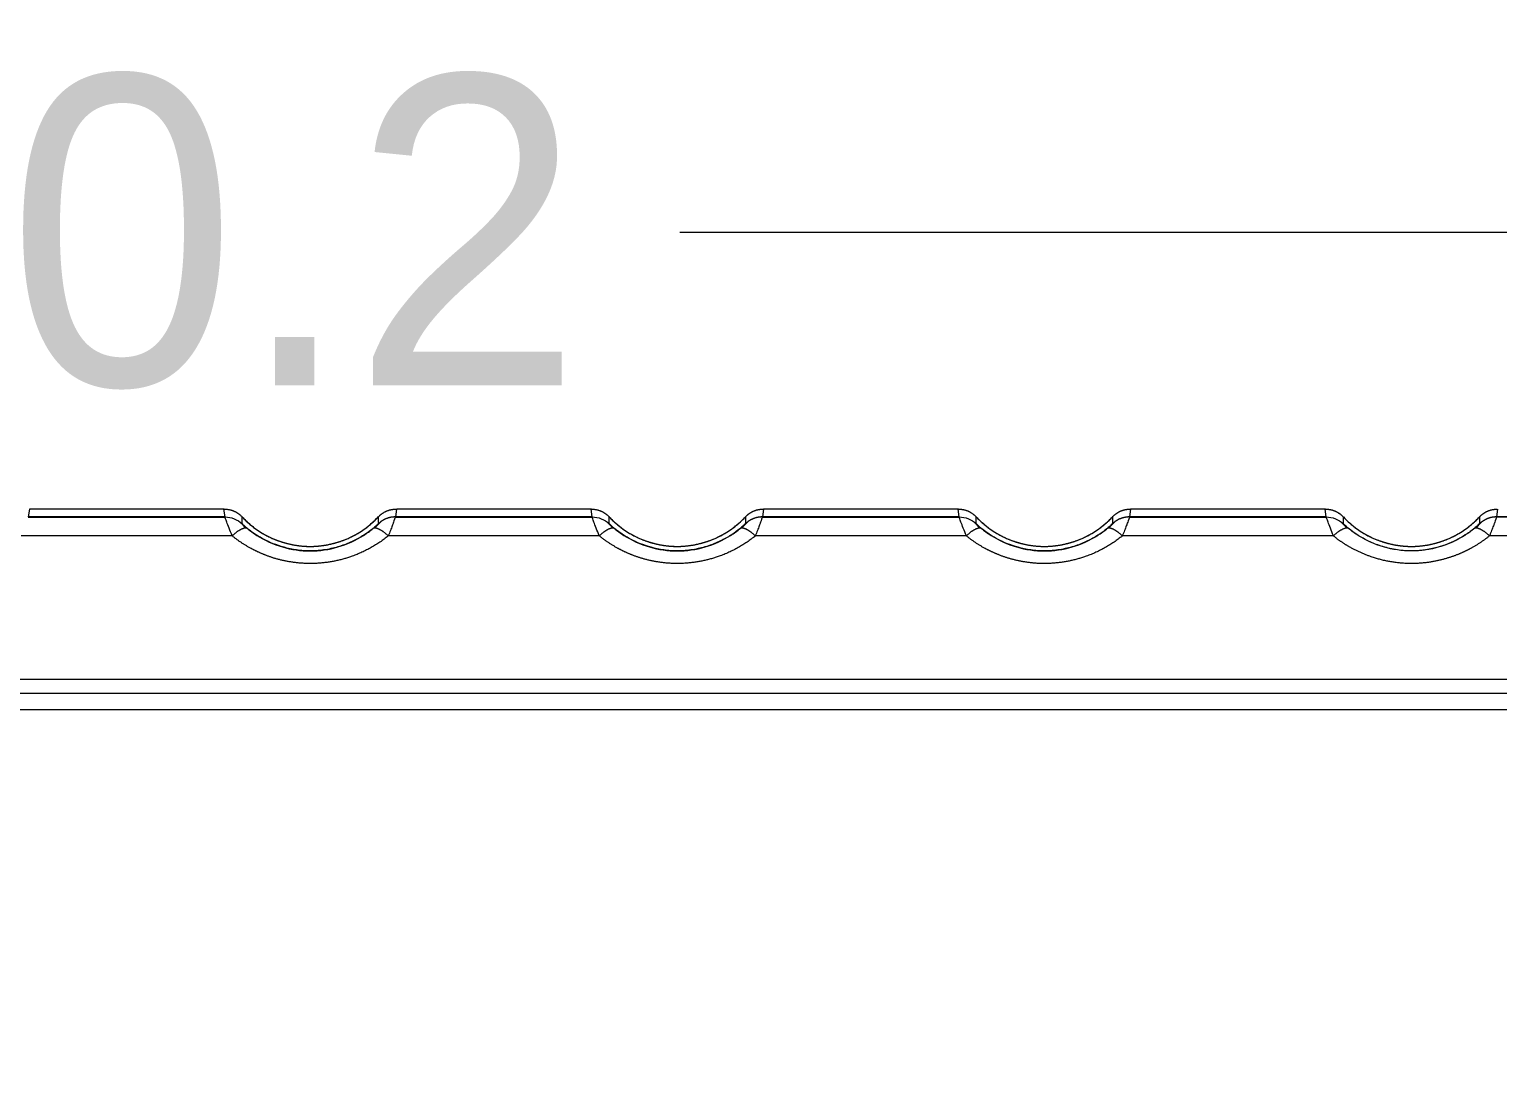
# Model space of a CAD drawing. Extents: x -778 to -614, y -2061 to -1833.
# Drawn here: x -725.01 to -713.15, y -2009.83 to -2001.43 of the extents above; entities that cross this region are included whole.
import ezdxf

# ---------------------------------------------------------------- set-up
doc = ezdxf.new("R2010")
doc.units = 0
doc.header["$MEASUREMENT"] = 0
doc.layers.add('3', color=7, linetype='Continuous')
doc.layers.add('dim', color=82, linetype='Continuous', lineweight=9)
doc.dimstyles.get("Standard").update_dxf_attribs({"dimtxt": 0.18, "dimasz": 0.18, "dimexe": 0.18, "dimexo": 0.0625, "dimgap": 0.09, "dimtad": 0, "dimtih": 1, "dimtoh": 1, "dimdec": 4, "dimzin": 0, "dimdsep": 46, "dimtxsty": 'Standard', "dimcen": 0.09, "dimadec": 0, "dimazin": 0, "dimtfac": 1, "dimtdec": 4, "dimtofl": 0, "dimtmove": 0, "dimatfit": 3, "dimfxl": 1, "dimtolj": 1, "dimtzin": 0, "dimarcsym": 0})

# ---------------------------------------------------------------- blocks, each defined once
blk = doc.blocks.new('*D92')
at = {"layer": 'Defpoints', "color": 0, "linetype": 'Continuous', "lineweight": 0}
for p in [(-703.701, -2003.068), (-703.701, -2007.967), (-743.901, -2009.826)]:
    blk.add_point(p, dxfattribs=at)
at = {"layer": 'dim', "color": 0, "linetype": 'Continuous', "lineweight": 0}
for p, q in [((-743.901, -2009.327), (-743.901, -2002.568)), ((-703.701, -2007.468), (-703.701, -2002.568)), ((-741.901, -2003.068), (-727.842, -2003.068)), ((-705.701, -2003.068), (-719.759, -2003.068))]:
    blk.add_line(p, q, dxfattribs=at)
for points in [[(-741.901, -2002.735), (-741.901, -2003.401), (-743.901, -2003.068)], [(-705.701, -2002.735), (-705.701, -2003.401), (-703.701, -2003.068)]]:
    blk.add_solid(points, dxfattribs=at)
at = {"layer": 'dim', "color": 0, "linetype": 'Continuous', "lineweight": 0, "insert": (-723.801, -2003.068), "char_height": 2.5, "attachment_point": 5}
blk.add_mtext('\\A1;40.2', dxfattribs=at)

msp = doc.modelspace()

# ---------------------------------------------------------------- linework, layer by layer
at = {"layer": '3', "color": 18, "linetype": 'Continuous', "lineweight": 0}
for p, q in [((-725.014, -2005.301), (-725.023, -2005.364)), ((-723.433, -2005.364), (-723.442, -2005.301)), ((-722.049, -2005.301), (-722.058, -2005.364)), ((-720.468, -2005.364), (-720.477, -2005.301)), ((-719.084, -2005.301), (-719.093, -2005.364)), ((-717.504, -2005.364), (-717.512, -2005.301)), ((-716.12, -2005.301), (-716.128, -2005.364)), ((-714.539, -2005.364), (-714.548, -2005.301)), ((-713.155, -2005.301), (-713.164, -2005.364)), ((-723.433, -2005.364), (-725.023, -2005.364)), ((-725.023, -2005.367), (-723.432, -2005.367)), ((-723.312, -2005.405), (-723.265, -2005.454)), ((-722.226, -2005.454), (-722.179, -2005.405)), ((-722.059, -2005.367), (-720.468, -2005.367)), ((-720.468, -2005.364), (-722.058, -2005.364)), ((-720.348, -2005.405), (-720.3, -2005.454)), ((-719.261, -2005.454), (-719.214, -2005.405)), ((-719.094, -2005.367), (-717.503, -2005.367)), ((-717.504, -2005.364), (-719.093, -2005.364)), ((-717.383, -2005.405), (-717.336, -2005.454)), ((-716.297, -2005.454), (-716.249, -2005.405)), ((-716.129, -2005.367), (-714.538, -2005.367)), ((-714.539, -2005.364), (-716.128, -2005.364)), ((-714.371, -2005.454), (-714.418, -2005.405)), ((-713.284, -2005.405), (-713.332, -2005.454)), ((-705.774, -2005.364), (-713.164, -2005.364)), ((-705.774, -2005.367), (-713.164, -2005.367)), ((-723.376, -2005.517), (-725.08, -2005.517)), ((-720.411, -2005.517), (-722.115, -2005.517)), ((-717.446, -2005.517), (-719.15, -2005.517)), ((-714.482, -2005.517), (-716.186, -2005.517)), ((-705.774, -2005.517), (-713.221, -2005.517)), ((-737.617, -2006.673), (-704.173, -2006.673)), ((-737.594, -2006.788), (-704.158, -2006.788)), ((-737.617, -2006.92), (-704.142, -2006.92))]:
    msp.add_line(p, q, dxfattribs=at)
at = {"layer": '3', "color": 213, "linetype": 'Continuous', "lineweight": 0}
for p, q in [((-723.442, -2005.301), (-725.014, -2005.301)), ((-723.442, -2005.301), (-725.014, -2005.301)), ((-720.477, -2005.301), (-722.049, -2005.301)), ((-720.477, -2005.301), (-722.049, -2005.301)), ((-717.512, -2005.301), (-719.084, -2005.301)), ((-717.512, -2005.301), (-719.084, -2005.301)), ((-714.548, -2005.301), (-716.12, -2005.301)), ((-714.548, -2005.301), (-716.12, -2005.301))]:
    msp.add_line(p, q, dxfattribs=at)
for points in [[(-723.442, -2005.3, 0), (-723.439, -2005.301, 0), (-723.435, -2005.301, 0), (-723.432, -2005.301, 0), (-723.429, -2005.301, 0), (-723.425, -2005.301, 0), (-723.422, -2005.301, 0), (-723.419, -2005.302, 0), (-723.416, -2005.302, 0), (-723.412, -2005.303, 0), (-723.409, -2005.303, 0), (-723.406, -2005.304, 0), (-723.403, -2005.304, 0), (-723.399, -2005.305, 0), (-723.396, -2005.306, 0), (-723.393, -2005.307, 0), (-723.39, -2005.307, 0), (-723.387, -2005.308, 0), (-723.384, -2005.309, 0), (-723.38, -2005.31, 0), (-723.377, -2005.311, 0), (-723.374, -2005.312, 0), (-723.371, -2005.313, 0), (-723.368, -2005.315, 0), (-723.365, -2005.316, 0), (-723.362, -2005.317, 0), (-723.359, -2005.318, 0), (-723.356, -2005.32, 0), (-723.353, -2005.321, 0), (-723.35, -2005.323, 0), (-723.347, -2005.324, 0), (-723.344, -2005.326, 0), (-723.341, -2005.327, 0), (-723.339, -2005.329, 0), (-723.336, -2005.331, 0), (-723.333, -2005.333, 0), (-723.33, -2005.334, 0), (-723.328, -2005.336, 0), (-723.325, -2005.338, 0), (-723.322, -2005.34, 0), (-723.32, -2005.342, 0), (-723.317, -2005.344, 0), (-723.314, -2005.346, 0), (-723.312, -2005.348, 0), (-723.309, -2005.35, 0), (-723.307, -2005.353, 0), (-723.305, -2005.355, 0), (-723.302, -2005.357, 0), (-723.3, -2005.359, 0), (-723.297, -2005.362, 0)], [(-723.442, -2005.301, 0), (-723.439, -2005.301, 0), (-723.435, -2005.301, 0), (-723.432, -2005.301, 0), (-723.429, -2005.301, 0), (-723.425, -2005.301, 0), (-723.422, -2005.301, 0), (-723.419, -2005.302, 0), (-723.416, -2005.302, 0), (-723.412, -2005.303, 0), (-723.409, -2005.303, 0), (-723.406, -2005.304, 0), (-723.403, -2005.304, 0), (-723.399, -2005.305, 0), (-723.396, -2005.306, 0), (-723.393, -2005.307, 0), (-723.39, -2005.307, 0), (-723.387, -2005.308, 0), (-723.384, -2005.309, 0), (-723.38, -2005.31, 0), (-723.377, -2005.311, 0), (-723.374, -2005.312, 0), (-723.371, -2005.313, 0), (-723.368, -2005.315, 0), (-723.365, -2005.316, 0), (-723.362, -2005.317, 0), (-723.359, -2005.318, 0), (-723.356, -2005.32, 0), (-723.353, -2005.321, 0), (-723.35, -2005.323, 0), (-723.347, -2005.324, 0), (-723.344, -2005.326, 0), (-723.341, -2005.327, 0), (-723.339, -2005.329, 0), (-723.336, -2005.331, 0), (-723.333, -2005.333, 0), (-723.33, -2005.334, 0), (-723.328, -2005.336, 0), (-723.325, -2005.338, 0), (-723.322, -2005.34, 0), (-723.32, -2005.342, 0), (-723.317, -2005.344, 0), (-723.314, -2005.346, 0), (-723.312, -2005.348, 0), (-723.309, -2005.35, 0), (-723.307, -2005.353, 0), (-723.305, -2005.355, 0), (-723.302, -2005.357, 0), (-723.3, -2005.359, 0), (-723.297, -2005.362, 0)], [(-722.196, -2005.364, 0), (-722.194, -2005.362, 0), (-722.191, -2005.359, 0), (-722.189, -2005.357, 0), (-722.187, -2005.355, 0), (-722.184, -2005.353, 0), (-722.182, -2005.35, 0), (-722.179, -2005.348, 0), (-722.177, -2005.346, 0), (-722.174, -2005.344, 0), (-722.171, -2005.342, 0), (-722.169, -2005.34, 0), (-722.166, -2005.338, 0), (-722.164, -2005.336, 0), (-722.161, -2005.334, 0), (-722.158, -2005.333, 0), (-722.155, -2005.331, 0), (-722.152, -2005.329, 0), (-722.15, -2005.327, 0), (-722.147, -2005.326, 0), (-722.144, -2005.324, 0), (-722.141, -2005.323, 0), (-722.138, -2005.321, 0), (-722.135, -2005.32, 0), (-722.132, -2005.318, 0), (-722.129, -2005.317, 0), (-722.126, -2005.316, 0), (-722.123, -2005.315, 0), (-722.12, -2005.313, 0), (-722.117, -2005.312, 0), (-722.114, -2005.311, 0), (-722.111, -2005.31, 0), (-722.108, -2005.309, 0), (-722.104, -2005.308, 0), (-722.101, -2005.307, 0), (-722.098, -2005.307, 0), (-722.095, -2005.306, 0), (-722.092, -2005.305, 0), (-722.088, -2005.304, 0), (-722.085, -2005.304, 0), (-722.082, -2005.303, 0), (-722.079, -2005.303, 0), (-722.075, -2005.302, 0), (-722.072, -2005.302, 0), (-722.069, -2005.302, 0), (-722.066, -2005.301, 0), (-722.062, -2005.301, 0), (-722.059, -2005.301, 0), (-722.056, -2005.301, 0), (-722.053, -2005.301, 0)], [(-722.196, -2005.364, 0), (-722.194, -2005.362, 0), (-722.191, -2005.359, 0), (-722.189, -2005.357, 0), (-722.187, -2005.355, 0), (-722.184, -2005.353, 0), (-722.182, -2005.35, 0), (-722.179, -2005.348, 0), (-722.177, -2005.346, 0), (-722.174, -2005.344, 0), (-722.171, -2005.342, 0), (-722.169, -2005.34, 0), (-722.166, -2005.338, 0), (-722.164, -2005.336, 0), (-722.161, -2005.334, 0), (-722.158, -2005.333, 0), (-722.155, -2005.331, 0), (-722.152, -2005.329, 0), (-722.15, -2005.327, 0), (-722.147, -2005.326, 0), (-722.144, -2005.324, 0), (-722.141, -2005.323, 0), (-722.138, -2005.321, 0), (-722.135, -2005.32, 0), (-722.132, -2005.318, 0), (-722.129, -2005.317, 0), (-722.126, -2005.316, 0), (-722.123, -2005.315, 0), (-722.12, -2005.313, 0), (-722.117, -2005.312, 0), (-722.114, -2005.311, 0), (-722.111, -2005.31, 0), (-722.108, -2005.309, 0), (-722.104, -2005.308, 0), (-722.101, -2005.307, 0), (-722.098, -2005.307, 0), (-722.095, -2005.306, 0), (-722.092, -2005.305, 0), (-722.088, -2005.304, 0), (-722.085, -2005.304, 0), (-722.082, -2005.303, 0), (-722.079, -2005.303, 0), (-722.075, -2005.302, 0), (-722.072, -2005.302, 0), (-722.069, -2005.301, 0), (-722.066, -2005.301, 0), (-722.062, -2005.301, 0), (-722.059, -2005.301, 0), (-722.056, -2005.301, 0), (-722.053, -2005.301, 0)], [(-720.477, -2005.3, 0), (-720.474, -2005.301, 0), (-720.47, -2005.301, 0), (-720.467, -2005.301, 0), (-720.464, -2005.301, 0), (-720.461, -2005.301, 0), (-720.457, -2005.301, 0), (-720.454, -2005.302, 0), (-720.451, -2005.302, 0), (-720.448, -2005.303, 0), (-720.444, -2005.303, 0), (-720.441, -2005.304, 0), (-720.438, -2005.304, 0), (-720.435, -2005.305, 0), (-720.431, -2005.306, 0), (-720.428, -2005.307, 0), (-720.425, -2005.307, 0), (-720.422, -2005.308, 0), (-720.419, -2005.309, 0), (-720.416, -2005.31, 0), (-720.412, -2005.311, 0), (-720.409, -2005.312, 0), (-720.406, -2005.313, 0), (-720.403, -2005.315, 0), (-720.4, -2005.316, 0), (-720.397, -2005.317, 0), (-720.394, -2005.318, 0), (-720.391, -2005.32, 0), (-720.388, -2005.321, 0), (-720.385, -2005.323, 0), (-720.382, -2005.324, 0), (-720.38, -2005.326, 0), (-720.377, -2005.327, 0), (-720.374, -2005.329, 0), (-720.371, -2005.331, 0), (-720.368, -2005.333, 0), (-720.365, -2005.334, 0), (-720.363, -2005.336, 0), (-720.36, -2005.338, 0), (-720.357, -2005.34, 0), (-720.355, -2005.342, 0), (-720.352, -2005.344, 0), (-720.35, -2005.346, 0), (-720.347, -2005.348, 0), (-720.345, -2005.35, 0), (-720.342, -2005.353, 0), (-720.34, -2005.355, 0), (-720.337, -2005.357, 0), (-720.335, -2005.359, 0), (-720.333, -2005.362, 0)], [(-720.477, -2005.301, 0), (-720.474, -2005.301, 0), (-720.47, -2005.301, 0), (-720.467, -2005.301, 0), (-720.464, -2005.301, 0), (-720.461, -2005.301, 0), (-720.457, -2005.301, 0), (-720.454, -2005.302, 0), (-720.451, -2005.302, 0), (-720.448, -2005.303, 0), (-720.444, -2005.303, 0), (-720.441, -2005.304, 0), (-720.438, -2005.304, 0), (-720.435, -2005.305, 0), (-720.431, -2005.306, 0), (-720.428, -2005.307, 0), (-720.425, -2005.307, 0), (-720.422, -2005.308, 0), (-720.419, -2005.309, 0), (-720.416, -2005.31, 0), (-720.412, -2005.311, 0), (-720.409, -2005.312, 0), (-720.406, -2005.313, 0), (-720.403, -2005.315, 0), (-720.4, -2005.316, 0), (-720.397, -2005.317, 0), (-720.394, -2005.318, 0), (-720.391, -2005.32, 0), (-720.388, -2005.321, 0), (-720.385, -2005.323, 0), (-720.382, -2005.324, 0), (-720.38, -2005.326, 0), (-720.377, -2005.327, 0), (-720.374, -2005.329, 0), (-720.371, -2005.331, 0), (-720.368, -2005.333, 0), (-720.365, -2005.334, 0), (-720.363, -2005.336, 0), (-720.36, -2005.338, 0), (-720.357, -2005.34, 0), (-720.355, -2005.342, 0), (-720.352, -2005.344, 0), (-720.35, -2005.346, 0), (-720.347, -2005.348, 0), (-720.345, -2005.35, 0), (-720.342, -2005.353, 0), (-720.34, -2005.355, 0), (-720.337, -2005.357, 0), (-720.335, -2005.359, 0), (-720.333, -2005.362, 0)], [(-719.231, -2005.364, 0), (-719.229, -2005.362, 0), (-719.227, -2005.359, 0), (-719.224, -2005.357, 0), (-719.222, -2005.355, 0), (-719.219, -2005.353, 0), (-719.217, -2005.35, 0), (-719.214, -2005.348, 0), (-719.212, -2005.346, 0), (-719.209, -2005.344, 0), (-719.207, -2005.342, 0), (-719.204, -2005.34, 0), (-719.201, -2005.338, 0), (-719.199, -2005.336, 0), (-719.196, -2005.334, 0), (-719.193, -2005.333, 0), (-719.191, -2005.331, 0), (-719.188, -2005.329, 0), (-719.185, -2005.327, 0), (-719.182, -2005.326, 0), (-719.179, -2005.324, 0), (-719.176, -2005.323, 0), (-719.173, -2005.321, 0), (-719.17, -2005.32, 0), (-719.167, -2005.318, 0), (-719.164, -2005.317, 0), (-719.161, -2005.316, 0), (-719.158, -2005.315, 0), (-719.155, -2005.313, 0), (-719.152, -2005.312, 0), (-719.149, -2005.311, 0), (-719.146, -2005.31, 0), (-719.143, -2005.309, 0), (-719.14, -2005.308, 0), (-719.136, -2005.307, 0), (-719.133, -2005.307, 0), (-719.13, -2005.306, 0), (-719.127, -2005.305, 0), (-719.124, -2005.304, 0), (-719.12, -2005.304, 0), (-719.117, -2005.303, 0), (-719.114, -2005.303, 0), (-719.111, -2005.302, 0), (-719.107, -2005.302, 0), (-719.104, -2005.302, 0), (-719.101, -2005.301, 0), (-719.098, -2005.301, 0), (-719.094, -2005.301, 0), (-719.091, -2005.301, 0), (-719.088, -2005.301, 0)], [(-719.231, -2005.364, 0), (-719.229, -2005.362, 0), (-719.226, -2005.359, 0), (-719.224, -2005.357, 0), (-719.222, -2005.355, 0), (-719.219, -2005.353, 0), (-719.217, -2005.35, 0), (-719.214, -2005.348, 0), (-719.212, -2005.346, 0), (-719.209, -2005.344, 0), (-719.207, -2005.342, 0), (-719.204, -2005.34, 0), (-719.201, -2005.338, 0), (-719.199, -2005.336, 0), (-719.196, -2005.334, 0), (-719.193, -2005.333, 0), (-719.191, -2005.331, 0), (-719.188, -2005.329, 0), (-719.185, -2005.327, 0), (-719.182, -2005.326, 0), (-719.179, -2005.324, 0), (-719.176, -2005.323, 0), (-719.173, -2005.321, 0), (-719.17, -2005.32, 0), (-719.167, -2005.318, 0), (-719.164, -2005.317, 0), (-719.161, -2005.316, 0), (-719.158, -2005.315, 0), (-719.155, -2005.313, 0), (-719.152, -2005.312, 0), (-719.149, -2005.311, 0), (-719.146, -2005.31, 0), (-719.143, -2005.309, 0), (-719.14, -2005.308, 0), (-719.136, -2005.307, 0), (-719.133, -2005.307, 0), (-719.13, -2005.306, 0), (-719.127, -2005.305, 0), (-719.124, -2005.304, 0), (-719.12, -2005.304, 0), (-719.117, -2005.303, 0), (-719.114, -2005.303, 0), (-719.111, -2005.302, 0), (-719.107, -2005.302, 0), (-719.104, -2005.301, 0), (-719.101, -2005.301, 0), (-719.098, -2005.301, 0), (-719.094, -2005.301, 0), (-719.091, -2005.301, 0), (-719.088, -2005.301, 0)], [(-717.512, -2005.3, 0), (-717.509, -2005.301, 0), (-717.506, -2005.301, 0), (-717.502, -2005.301, 0), (-717.499, -2005.301, 0), (-717.496, -2005.301, 0), (-717.493, -2005.301, 0), (-717.489, -2005.302, 0), (-717.486, -2005.302, 0), (-717.483, -2005.303, 0), (-717.48, -2005.303, 0), (-717.476, -2005.304, 0), (-717.473, -2005.304, 0), (-717.47, -2005.305, 0), (-717.467, -2005.306, 0), (-717.464, -2005.307, 0), (-717.46, -2005.307, 0), (-717.457, -2005.308, 0), (-717.454, -2005.309, 0), (-717.451, -2005.31, 0), (-717.448, -2005.311, 0), (-717.445, -2005.312, 0), (-717.442, -2005.313, 0), (-717.438, -2005.315, 0), (-717.435, -2005.316, 0), (-717.432, -2005.317, 0), (-717.429, -2005.318, 0), (-717.426, -2005.32, 0), (-717.423, -2005.321, 0), (-717.421, -2005.323, 0), (-717.418, -2005.324, 0), (-717.415, -2005.326, 0), (-717.412, -2005.327, 0), (-717.409, -2005.329, 0), (-717.406, -2005.331, 0), (-717.403, -2005.333, 0), (-717.401, -2005.334, 0), (-717.398, -2005.336, 0), (-717.395, -2005.338, 0), (-717.393, -2005.34, 0), (-717.39, -2005.342, 0), (-717.387, -2005.344, 0), (-717.385, -2005.346, 0), (-717.382, -2005.348, 0), (-717.38, -2005.35, 0), (-717.377, -2005.353, 0), (-717.375, -2005.355, 0), (-717.373, -2005.357, 0), (-717.37, -2005.359, 0), (-717.368, -2005.362, 0)], [(-717.512, -2005.301, 0), (-717.509, -2005.301, 0), (-717.506, -2005.301, 0), (-717.502, -2005.301, 0), (-717.499, -2005.301, 0), (-717.496, -2005.301, 0), (-717.493, -2005.301, 0), (-717.489, -2005.302, 0), (-717.486, -2005.302, 0), (-717.483, -2005.303, 0), (-717.48, -2005.303, 0), (-717.476, -2005.304, 0), (-717.473, -2005.304, 0), (-717.47, -2005.305, 0), (-717.467, -2005.306, 0), (-717.464, -2005.307, 0), (-717.46, -2005.307, 0), (-717.457, -2005.308, 0), (-717.454, -2005.309, 0), (-717.451, -2005.31, 0), (-717.448, -2005.311, 0), (-717.445, -2005.312, 0), (-717.442, -2005.313, 0), (-717.438, -2005.315, 0), (-717.435, -2005.316, 0), (-717.432, -2005.317, 0), (-717.429, -2005.318, 0), (-717.426, -2005.32, 0), (-717.423, -2005.321, 0), (-717.421, -2005.323, 0), (-717.418, -2005.324, 0), (-717.415, -2005.326, 0), (-717.412, -2005.327, 0), (-717.409, -2005.329, 0), (-717.406, -2005.331, 0), (-717.403, -2005.333, 0), (-717.401, -2005.334, 0), (-717.398, -2005.336, 0), (-717.395, -2005.338, 0), (-717.393, -2005.34, 0), (-717.39, -2005.342, 0), (-717.387, -2005.344, 0), (-717.385, -2005.346, 0), (-717.382, -2005.348, 0), (-717.38, -2005.35, 0), (-717.377, -2005.353, 0), (-717.375, -2005.355, 0), (-717.373, -2005.357, 0), (-717.37, -2005.359, 0), (-717.368, -2005.362, 0)], [(-716.266, -2005.364, 0), (-716.264, -2005.362, 0), (-716.262, -2005.359, 0), (-716.259, -2005.357, 0), (-716.257, -2005.355, 0), (-716.255, -2005.353, 0), (-716.252, -2005.35, 0), (-716.25, -2005.348, 0), (-716.247, -2005.346, 0), (-716.245, -2005.344, 0), (-716.242, -2005.342, 0), (-716.239, -2005.34, 0), (-716.237, -2005.338, 0), (-716.234, -2005.336, 0), (-716.231, -2005.334, 0), (-716.229, -2005.333, 0), (-716.226, -2005.331, 0), (-716.223, -2005.329, 0), (-716.22, -2005.327, 0), (-716.217, -2005.326, 0), (-716.214, -2005.324, 0), (-716.211, -2005.323, 0), (-716.209, -2005.321, 0), (-716.206, -2005.32, 0), (-716.203, -2005.318, 0), (-716.2, -2005.317, 0), (-716.197, -2005.316, 0), (-716.194, -2005.315, 0), (-716.19, -2005.313, 0), (-716.187, -2005.312, 0), (-716.184, -2005.311, 0), (-716.181, -2005.31, 0), (-716.178, -2005.309, 0), (-716.175, -2005.308, 0), (-716.172, -2005.307, 0), (-716.169, -2005.307, 0), (-716.165, -2005.306, 0), (-716.162, -2005.305, 0), (-716.159, -2005.304, 0), (-716.156, -2005.304, 0), (-716.152, -2005.303, 0), (-716.149, -2005.303, 0), (-716.146, -2005.302, 0), (-716.143, -2005.302, 0), (-716.139, -2005.302, 0), (-716.136, -2005.301, 0), (-716.133, -2005.301, 0), (-716.13, -2005.301, 0), (-716.126, -2005.301, 0), (-716.123, -2005.301, 0)], [(-716.266, -2005.364, 0), (-716.264, -2005.362, 0), (-716.262, -2005.359, 0), (-716.259, -2005.357, 0), (-716.257, -2005.355, 0), (-716.255, -2005.353, 0), (-716.252, -2005.35, 0), (-716.25, -2005.348, 0), (-716.247, -2005.346, 0), (-716.245, -2005.344, 0), (-716.242, -2005.342, 0), (-716.239, -2005.34, 0), (-716.237, -2005.338, 0), (-716.234, -2005.336, 0), (-716.231, -2005.334, 0), (-716.229, -2005.333, 0), (-716.226, -2005.331, 0), (-716.223, -2005.329, 0), (-716.22, -2005.327, 0), (-716.217, -2005.326, 0), (-716.214, -2005.324, 0), (-716.211, -2005.323, 0), (-716.209, -2005.321, 0), (-716.206, -2005.32, 0), (-716.203, -2005.318, 0), (-716.2, -2005.317, 0), (-716.197, -2005.316, 0), (-716.194, -2005.315, 0), (-716.19, -2005.313, 0), (-716.187, -2005.312, 0), (-716.184, -2005.311, 0), (-716.181, -2005.31, 0), (-716.178, -2005.309, 0), (-716.175, -2005.308, 0), (-716.172, -2005.307, 0), (-716.169, -2005.307, 0), (-716.165, -2005.306, 0), (-716.162, -2005.305, 0), (-716.159, -2005.304, 0), (-716.156, -2005.304, 0), (-716.152, -2005.303, 0), (-716.149, -2005.303, 0), (-716.146, -2005.302, 0), (-716.143, -2005.302, 0), (-716.139, -2005.301, 0), (-716.136, -2005.301, 0), (-716.133, -2005.301, 0), (-716.13, -2005.301, 0), (-716.126, -2005.301, 0), (-716.123, -2005.301, 0)], [(-714.548, -2005.3, 0), (-714.544, -2005.301, 0), (-714.541, -2005.301, 0), (-714.538, -2005.301, 0), (-714.534, -2005.301, 0), (-714.531, -2005.301, 0), (-714.528, -2005.301, 0), (-714.525, -2005.302, 0), (-714.521, -2005.302, 0), (-714.518, -2005.303, 0), (-714.515, -2005.303, 0), (-714.512, -2005.304, 0), (-714.508, -2005.304, 0), (-714.505, -2005.305, 0), (-714.502, -2005.306, 0), (-714.499, -2005.307, 0), (-714.496, -2005.307, 0), (-714.492, -2005.308, 0), (-714.489, -2005.309, 0), (-714.486, -2005.31, 0), (-714.483, -2005.311, 0), (-714.48, -2005.312, 0), (-714.477, -2005.313, 0), (-714.474, -2005.315, 0), (-714.471, -2005.316, 0), (-714.468, -2005.317, 0), (-714.465, -2005.318, 0), (-714.462, -2005.32, 0), (-714.459, -2005.321, 0), (-714.456, -2005.323, 0), (-714.453, -2005.324, 0), (-714.45, -2005.326, 0), (-714.447, -2005.327, 0), (-714.444, -2005.329, 0), (-714.442, -2005.331, 0), (-714.439, -2005.333, 0), (-714.436, -2005.334, 0), (-714.433, -2005.336, 0), (-714.431, -2005.338, 0), (-714.428, -2005.34, 0), (-714.425, -2005.342, 0), (-714.423, -2005.344, 0), (-714.42, -2005.346, 0), (-714.418, -2005.348, 0), (-714.415, -2005.35, 0), (-714.413, -2005.353, 0), (-714.41, -2005.355, 0), (-714.408, -2005.357, 0), (-714.406, -2005.359, 0), (-714.403, -2005.362, 0)], [(-714.548, -2005.301, 0), (-714.544, -2005.301, 0), (-714.541, -2005.301, 0), (-714.538, -2005.301, 0), (-714.534, -2005.301, 0), (-714.531, -2005.301, 0), (-714.528, -2005.301, 0), (-714.525, -2005.302, 0), (-714.521, -2005.302, 0), (-714.518, -2005.303, 0), (-714.515, -2005.303, 0), (-714.512, -2005.304, 0), (-714.508, -2005.304, 0), (-714.505, -2005.305, 0), (-714.502, -2005.306, 0), (-714.499, -2005.307, 0), (-714.496, -2005.307, 0), (-714.492, -2005.308, 0), (-714.489, -2005.309, 0), (-714.486, -2005.31, 0), (-714.483, -2005.311, 0), (-714.48, -2005.312, 0), (-714.477, -2005.313, 0), (-714.474, -2005.315, 0), (-714.471, -2005.316, 0), (-714.468, -2005.317, 0), (-714.465, -2005.318, 0), (-714.462, -2005.32, 0), (-714.459, -2005.321, 0), (-714.456, -2005.323, 0), (-714.453, -2005.324, 0), (-714.45, -2005.326, 0), (-714.447, -2005.327, 0), (-714.444, -2005.329, 0), (-714.442, -2005.331, 0), (-714.439, -2005.333, 0), (-714.436, -2005.334, 0), (-714.433, -2005.336, 0), (-714.431, -2005.338, 0), (-714.428, -2005.34, 0), (-714.425, -2005.342, 0), (-714.423, -2005.344, 0), (-714.42, -2005.346, 0), (-714.418, -2005.348, 0), (-714.415, -2005.35, 0), (-714.413, -2005.353, 0), (-714.41, -2005.355, 0), (-714.408, -2005.357, 0), (-714.406, -2005.359, 0), (-714.403, -2005.362, 0)], [(-713.302, -2005.364, 0), (-713.299, -2005.362, 0), (-713.297, -2005.359, 0), (-713.295, -2005.357, 0), (-713.292, -2005.355, 0), (-713.29, -2005.353, 0), (-713.287, -2005.35, 0), (-713.285, -2005.348, 0), (-713.282, -2005.346, 0), (-713.28, -2005.344, 0), (-713.277, -2005.342, 0), (-713.275, -2005.34, 0), (-713.272, -2005.338, 0), (-713.269, -2005.336, 0), (-713.267, -2005.334, 0), (-713.264, -2005.333, 0), (-713.261, -2005.331, 0), (-713.258, -2005.329, 0), (-713.255, -2005.327, 0), (-713.253, -2005.326, 0), (-713.25, -2005.324, 0), (-713.247, -2005.323, 0), (-713.244, -2005.321, 0), (-713.241, -2005.32, 0), (-713.238, -2005.318, 0), (-713.235, -2005.317, 0), (-713.232, -2005.316, 0), (-713.229, -2005.315, 0), (-713.226, -2005.313, 0), (-713.223, -2005.312, 0), (-713.22, -2005.311, 0), (-713.216, -2005.31, 0), (-713.213, -2005.309, 0), (-713.21, -2005.308, 0), (-713.207, -2005.307, 0), (-713.204, -2005.307, 0), (-713.201, -2005.306, 0), (-713.197, -2005.305, 0), (-713.194, -2005.304, 0), (-713.191, -2005.304, 0), (-713.188, -2005.303, 0), (-713.184, -2005.303, 0), (-713.181, -2005.302, 0), (-713.178, -2005.302, 0), (-713.175, -2005.302, 0), (-713.171, -2005.301, 0), (-713.168, -2005.301, 0), (-713.165, -2005.301, 0), (-713.162, -2005.301, 0), (-713.158, -2005.301, 0)], [(-713.302, -2005.364, 0), (-713.299, -2005.362, 0), (-713.297, -2005.359, 0), (-713.295, -2005.357, 0), (-713.292, -2005.355, 0), (-713.29, -2005.353, 0), (-713.287, -2005.35, 0), (-713.285, -2005.348, 0), (-713.282, -2005.346, 0), (-713.28, -2005.344, 0), (-713.277, -2005.342, 0), (-713.275, -2005.34, 0), (-713.272, -2005.338, 0), (-713.269, -2005.336, 0), (-713.267, -2005.334, 0), (-713.264, -2005.333, 0), (-713.261, -2005.331, 0), (-713.258, -2005.329, 0), (-713.255, -2005.327, 0), (-713.253, -2005.326, 0), (-713.25, -2005.324, 0), (-713.247, -2005.323, 0), (-713.244, -2005.321, 0), (-713.241, -2005.32, 0), (-713.238, -2005.318, 0), (-713.235, -2005.317, 0), (-713.232, -2005.316, 0), (-713.229, -2005.315, 0), (-713.226, -2005.313, 0), (-713.223, -2005.312, 0), (-713.22, -2005.311, 0), (-713.216, -2005.31, 0), (-713.213, -2005.309, 0), (-713.21, -2005.308, 0), (-713.207, -2005.307, 0), (-713.204, -2005.307, 0), (-713.201, -2005.306, 0), (-713.197, -2005.305, 0), (-713.194, -2005.304, 0), (-713.191, -2005.304, 0), (-713.188, -2005.303, 0), (-713.184, -2005.303, 0), (-713.181, -2005.302, 0), (-713.178, -2005.302, 0), (-713.175, -2005.301, 0), (-713.171, -2005.301, 0), (-713.168, -2005.301, 0), (-713.165, -2005.301, 0), (-713.162, -2005.301, 0), (-713.158, -2005.301, 0)], [(-723.25, -2005.459, 0), (-723.251, -2005.459, 0), (-723.253, -2005.458, 0), (-723.254, -2005.457, 0), (-723.256, -2005.456, 0), (-723.257, -2005.456, 0), (-723.259, -2005.455, 0), (-723.26, -2005.455, 0), (-723.262, -2005.455, 0), (-723.264, -2005.454, 0), (-723.266, -2005.454, 0), (-723.268, -2005.454, 0), (-723.27, -2005.454, 0), (-723.272, -2005.454, 0), (-723.274, -2005.455, 0), (-723.276, -2005.455, 0), (-723.278, -2005.455, 0), (-723.281, -2005.456, 0), (-723.283, -2005.457, 0), (-723.285, -2005.457, 0), (-723.288, -2005.458, 0), (-723.29, -2005.459, 0), (-723.293, -2005.46, 0), (-723.295, -2005.461, 0), (-723.298, -2005.462, 0), (-723.3, -2005.463, 0), (-723.303, -2005.464, 0), (-723.306, -2005.466, 0), (-723.309, -2005.467, 0), (-723.311, -2005.469, 0), (-723.314, -2005.47, 0), (-723.317, -2005.472, 0), (-723.32, -2005.474, 0), (-723.323, -2005.475, 0), (-723.326, -2005.477, 0), (-723.329, -2005.479, 0), (-723.332, -2005.481, 0), (-723.335, -2005.483, 0), (-723.338, -2005.486, 0), (-723.341, -2005.488, 0), (-723.344, -2005.49, 0), (-723.347, -2005.493, 0), (-723.35, -2005.495, 0), (-723.354, -2005.498, 0), (-723.357, -2005.5, 0), (-723.36, -2005.503, 0), (-723.363, -2005.506, 0), (-723.366, -2005.508, 0), (-723.37, -2005.511, 0), (-723.373, -2005.514, 0)], [(-722.115, -2005.517, 0), (-722.118, -2005.514, 0), (-722.122, -2005.511, 0), (-722.125, -2005.508, 0), (-722.128, -2005.506, 0), (-722.131, -2005.503, 0), (-722.134, -2005.5, 0), (-722.137, -2005.498, 0), (-722.141, -2005.495, 0), (-722.144, -2005.493, 0), (-722.147, -2005.49, 0), (-722.15, -2005.488, 0), (-722.153, -2005.486, 0), (-722.156, -2005.483, 0), (-722.159, -2005.481, 0), (-722.162, -2005.479, 0), (-722.165, -2005.477, 0), (-722.168, -2005.475, 0), (-722.171, -2005.474, 0), (-722.174, -2005.472, 0), (-722.177, -2005.47, 0), (-722.18, -2005.469, 0), (-722.182, -2005.467, 0), (-722.185, -2005.466, 0), (-722.188, -2005.464, 0), (-722.191, -2005.463, 0), (-722.193, -2005.462, 0), (-722.196, -2005.461, 0), (-722.198, -2005.46, 0), (-722.201, -2005.459, 0), (-722.203, -2005.458, 0), (-722.206, -2005.457, 0), (-722.208, -2005.457, 0), (-722.21, -2005.456, 0), (-722.213, -2005.455, 0), (-722.215, -2005.455, 0), (-722.217, -2005.455, 0), (-722.219, -2005.454, 0), (-722.221, -2005.454, 0), (-722.223, -2005.454, 0), (-722.225, -2005.454, 0), (-722.227, -2005.454, 0), (-722.229, -2005.455, 0), (-722.231, -2005.455, 0), (-722.232, -2005.455, 0), (-722.234, -2005.456, 0), (-722.235, -2005.456, 0), (-722.237, -2005.457, 0), (-722.238, -2005.458, 0), (-722.24, -2005.459, 0)], [(-720.285, -2005.459, 0), (-720.287, -2005.459, 0), (-720.288, -2005.458, 0), (-720.289, -2005.457, 0), (-720.291, -2005.456, 0), (-720.292, -2005.456, 0), (-720.294, -2005.455, 0), (-720.296, -2005.455, 0), (-720.297, -2005.455, 0), (-720.299, -2005.454, 0), (-720.301, -2005.454, 0), (-720.303, -2005.454, 0), (-720.305, -2005.454, 0), (-720.307, -2005.454, 0), (-720.309, -2005.455, 0), (-720.311, -2005.455, 0), (-720.314, -2005.455, 0), (-720.316, -2005.456, 0), (-720.318, -2005.457, 0), (-720.321, -2005.457, 0), (-720.323, -2005.458, 0), (-720.325, -2005.459, 0), (-720.328, -2005.46, 0), (-720.33, -2005.461, 0), (-720.333, -2005.462, 0), (-720.336, -2005.463, 0), (-720.338, -2005.464, 0), (-720.341, -2005.466, 0), (-720.344, -2005.467, 0), (-720.347, -2005.469, 0), (-720.35, -2005.47, 0), (-720.352, -2005.472, 0), (-720.355, -2005.474, 0), (-720.358, -2005.475, 0), (-720.361, -2005.477, 0), (-720.364, -2005.479, 0), (-720.367, -2005.481, 0), (-720.37, -2005.483, 0), (-720.373, -2005.486, 0), (-720.376, -2005.488, 0), (-720.38, -2005.49, 0), (-720.383, -2005.493, 0), (-720.386, -2005.495, 0), (-720.389, -2005.498, 0), (-720.392, -2005.5, 0), (-720.395, -2005.503, 0), (-720.398, -2005.506, 0), (-720.402, -2005.508, 0), (-720.405, -2005.511, 0), (-720.408, -2005.514, 0)], [(-719.15, -2005.517, 0), (-719.154, -2005.514, 0), (-719.157, -2005.511, 0), (-719.16, -2005.508, 0), (-719.163, -2005.506, 0), (-719.166, -2005.503, 0), (-719.169, -2005.5, 0), (-719.173, -2005.498, 0), (-719.176, -2005.495, 0), (-719.179, -2005.493, 0), (-719.182, -2005.49, 0), (-719.185, -2005.488, 0), (-719.188, -2005.486, 0), (-719.191, -2005.483, 0), (-719.194, -2005.481, 0), (-719.197, -2005.479, 0), (-719.2, -2005.477, 0), (-719.203, -2005.475, 0), (-719.206, -2005.474, 0), (-719.209, -2005.472, 0), (-719.212, -2005.47, 0), (-719.215, -2005.469, 0), (-719.218, -2005.467, 0), (-719.22, -2005.466, 0), (-719.223, -2005.464, 0), (-719.226, -2005.463, 0), (-719.228, -2005.462, 0), (-719.231, -2005.461, 0), (-719.234, -2005.46, 0), (-719.236, -2005.459, 0), (-719.239, -2005.458, 0), (-719.241, -2005.457, 0), (-719.243, -2005.457, 0), (-719.246, -2005.456, 0), (-719.248, -2005.455, 0), (-719.25, -2005.455, 0), (-719.252, -2005.455, 0), (-719.254, -2005.454, 0), (-719.256, -2005.454, 0), (-719.258, -2005.454, 0), (-719.26, -2005.454, 0), (-719.262, -2005.454, 0), (-719.264, -2005.455, 0), (-719.266, -2005.455, 0), (-719.268, -2005.455, 0), (-719.269, -2005.456, 0), (-719.271, -2005.456, 0), (-719.272, -2005.457, 0), (-719.274, -2005.458, 0), (-719.275, -2005.459, 0)], [(-717.321, -2005.459, 0), (-717.322, -2005.459, 0), (-717.323, -2005.458, 0), (-717.325, -2005.457, 0), (-717.326, -2005.456, 0), (-717.328, -2005.456, 0), (-717.329, -2005.455, 0), (-717.331, -2005.455, 0), (-717.333, -2005.455, 0), (-717.334, -2005.454, 0), (-717.336, -2005.454, 0), (-717.338, -2005.454, 0), (-717.34, -2005.454, 0), (-717.342, -2005.454, 0), (-717.344, -2005.455, 0), (-717.347, -2005.455, 0), (-717.349, -2005.455, 0), (-717.351, -2005.456, 0), (-717.353, -2005.457, 0), (-717.356, -2005.457, 0), (-717.358, -2005.458, 0), (-717.361, -2005.459, 0), (-717.363, -2005.46, 0), (-717.366, -2005.461, 0), (-717.368, -2005.462, 0), (-717.371, -2005.463, 0), (-717.374, -2005.464, 0), (-717.376, -2005.466, 0), (-717.379, -2005.467, 0), (-717.382, -2005.469, 0), (-717.385, -2005.47, 0), (-717.388, -2005.472, 0), (-717.391, -2005.474, 0), (-717.394, -2005.475, 0), (-717.396, -2005.477, 0), (-717.399, -2005.479, 0), (-717.402, -2005.481, 0), (-717.406, -2005.483, 0), (-717.409, -2005.486, 0), (-717.412, -2005.488, 0), (-717.415, -2005.49, 0), (-717.418, -2005.493, 0), (-717.421, -2005.495, 0), (-717.424, -2005.498, 0), (-717.427, -2005.5, 0), (-717.43, -2005.503, 0), (-717.434, -2005.506, 0), (-717.437, -2005.508, 0), (-717.44, -2005.511, 0), (-717.443, -2005.514, 0)], [(-716.186, -2005.517, 0), (-716.189, -2005.514, 0), (-716.192, -2005.511, 0), (-716.195, -2005.508, 0), (-716.198, -2005.506, 0), (-716.202, -2005.503, 0), (-716.205, -2005.5, 0), (-716.208, -2005.498, 0), (-716.211, -2005.495, 0), (-716.214, -2005.493, 0), (-716.217, -2005.49, 0), (-716.22, -2005.488, 0), (-716.223, -2005.486, 0), (-716.227, -2005.483, 0), (-716.23, -2005.481, 0), (-716.233, -2005.479, 0), (-716.236, -2005.477, 0), (-716.239, -2005.475, 0), (-716.241, -2005.474, 0), (-716.244, -2005.472, 0), (-716.247, -2005.47, 0), (-716.25, -2005.469, 0), (-716.253, -2005.467, 0), (-716.256, -2005.466, 0), (-716.258, -2005.464, 0), (-716.261, -2005.463, 0), (-716.264, -2005.462, 0), (-716.266, -2005.461, 0), (-716.269, -2005.46, 0), (-716.271, -2005.459, 0), (-716.274, -2005.458, 0), (-716.276, -2005.457, 0), (-716.279, -2005.457, 0), (-716.281, -2005.456, 0), (-716.283, -2005.455, 0), (-716.285, -2005.455, 0), (-716.288, -2005.455, 0), (-716.29, -2005.454, 0), (-716.292, -2005.454, 0), (-716.294, -2005.454, 0), (-716.296, -2005.454, 0), (-716.298, -2005.454, 0), (-716.299, -2005.455, 0), (-716.301, -2005.455, 0), (-716.303, -2005.455, 0), (-716.304, -2005.456, 0), (-716.306, -2005.456, 0), (-716.307, -2005.457, 0), (-716.309, -2005.458, 0), (-716.31, -2005.459, 0)], [(-714.356, -2005.459, 0), (-714.357, -2005.459, 0), (-714.358, -2005.458, 0), (-714.36, -2005.457, 0), (-714.361, -2005.456, 0), (-714.363, -2005.456, 0), (-714.365, -2005.455, 0), (-714.366, -2005.455, 0), (-714.368, -2005.455, 0), (-714.37, -2005.454, 0), (-714.372, -2005.454, 0), (-714.374, -2005.454, 0), (-714.376, -2005.454, 0), (-714.378, -2005.454, 0), (-714.38, -2005.455, 0), (-714.382, -2005.455, 0), (-714.384, -2005.455, 0), (-714.386, -2005.456, 0), (-714.389, -2005.457, 0), (-714.391, -2005.457, 0), (-714.393, -2005.458, 0), (-714.396, -2005.459, 0), (-714.398, -2005.46, 0), (-714.401, -2005.461, 0), (-714.404, -2005.462, 0), (-714.406, -2005.463, 0), (-714.409, -2005.464, 0), (-714.412, -2005.466, 0), (-714.414, -2005.467, 0), (-714.417, -2005.469, 0), (-714.42, -2005.47, 0), (-714.423, -2005.472, 0), (-714.426, -2005.474, 0), (-714.429, -2005.475, 0), (-714.432, -2005.477, 0), (-714.435, -2005.479, 0), (-714.438, -2005.481, 0), (-714.441, -2005.483, 0), (-714.444, -2005.486, 0), (-714.447, -2005.488, 0), (-714.45, -2005.49, 0), (-714.453, -2005.493, 0), (-714.456, -2005.495, 0), (-714.459, -2005.498, 0), (-714.463, -2005.5, 0), (-714.466, -2005.503, 0), (-714.469, -2005.506, 0), (-714.472, -2005.508, 0), (-714.475, -2005.511, 0), (-714.478, -2005.514, 0)], [(-713.221, -2005.517, 0), (-713.224, -2005.514, 0), (-713.227, -2005.511, 0), (-713.23, -2005.508, 0), (-713.234, -2005.506, 0), (-713.237, -2005.503, 0), (-713.24, -2005.5, 0), (-713.243, -2005.498, 0), (-713.246, -2005.495, 0), (-713.249, -2005.493, 0), (-713.253, -2005.49, 0), (-713.256, -2005.488, 0), (-713.259, -2005.486, 0), (-713.262, -2005.483, 0), (-713.265, -2005.481, 0), (-713.268, -2005.479, 0), (-713.271, -2005.477, 0), (-713.274, -2005.475, 0), (-713.277, -2005.474, 0), (-713.28, -2005.472, 0), (-713.282, -2005.47, 0), (-713.285, -2005.469, 0), (-713.288, -2005.467, 0), (-713.291, -2005.466, 0), (-713.294, -2005.464, 0), (-713.296, -2005.463, 0), (-713.299, -2005.462, 0), (-713.302, -2005.461, 0), (-713.304, -2005.46, 0), (-713.307, -2005.459, 0), (-713.309, -2005.458, 0), (-713.311, -2005.457, 0), (-713.314, -2005.457, 0), (-713.316, -2005.456, 0), (-713.318, -2005.455, 0), (-713.321, -2005.455, 0), (-713.323, -2005.455, 0), (-713.325, -2005.454, 0), (-713.327, -2005.454, 0), (-713.329, -2005.454, 0), (-713.331, -2005.454, 0), (-713.333, -2005.454, 0), (-713.335, -2005.455, 0), (-713.336, -2005.455, 0), (-713.338, -2005.455, 0), (-713.34, -2005.456, 0), (-713.341, -2005.456, 0), (-713.343, -2005.457, 0), (-713.344, -2005.458, 0), (-713.345, -2005.459, 0)]]:
    msp.add_polyline3d(points, dxfattribs=at)
at = {"layer": '3', "color": 18, "linetype": 'Continuous', "lineweight": 0}
for points, degree, knots in [([(-723.376, -2005.517), (-723.393, -2005.474), (-723.425, -2005.391), (-723.431, -2005.373), (-723.433, -2005.364)], 3, [0, 0, 0, 0, 0.511087, 1, 1, 1, 1]), ([(-723.25, -2005.459), (-723.256, -2005.455), (-723.267, -2005.445), (-723.28, -2005.434), (-723.289, -2005.425), (-723.292, -2005.422), (-723.295, -2005.419)], 3, [0, 0, 0, 0, 0.216102, 0.426204, 0.615959, 1, 1, 1, 1]), ([(-723.255, -2005.456), (-723.23, -2005.477), (-723.081, -2005.585), (-722.746, -2005.683), (-722.41, -2005.585), (-722.261, -2005.477), (-722.236, -2005.456)], 3, [0, 0, 0, 0, 0.088464, 0.5, 0.911536, 1, 1, 1, 1]), ([(-722.241, -2005.459), (-722.261, -2005.476), (-722.307, -2005.509), (-722.386, -2005.555), (-722.483, -2005.596), (-722.593, -2005.626), (-722.711, -2005.641), (-722.826, -2005.637), (-722.931, -2005.618), (-723.022, -2005.59), (-723.1, -2005.557), (-723.165, -2005.521), (-723.214, -2005.488), (-723.241, -2005.467), (-723.25, -2005.459)], 3, [0, 0, 0, 0, 0.073745, 0.161193, 0.257299, 0.361784, 0.470254, 0.574424, 0.670316, 0.756398, 0.833517, 0.902785, 0.965256, 1, 1, 1, 1]), ([(-722.195, -2005.419), (-722.211, -2005.434), (-722.224, -2005.445), (-722.235, -2005.455), (-722.241, -2005.459)], 3, [0, 0, 0, 0, 0.783898, 1, 1, 1, 1]), ([(-722.058, -2005.364), (-722.068, -2005.393), (-722.072, -2005.406), (-722.077, -2005.42), (-722.083, -2005.436), (-722.09, -2005.454), (-722.098, -2005.474), (-722.106, -2005.495), (-722.112, -2005.51), (-722.115, -2005.517)], 3, [0, 0, 0, 0, 0.489066, 0.572299, 0.656212, 0.740874, 0.826351, 0.912705, 1, 1, 1, 1]), ([(-720.411, -2005.517), (-720.428, -2005.474), (-720.46, -2005.391), (-720.466, -2005.373), (-720.468, -2005.364)], 3, [0, 0, 0, 0, 0.511087, 1, 1, 1, 1]), ([(-720.285, -2005.459), (-720.291, -2005.455), (-720.302, -2005.445), (-720.315, -2005.434), (-720.324, -2005.425), (-720.328, -2005.422), (-720.331, -2005.419)], 3, [0, 0, 0, 0, 0.216102, 0.426204, 0.615959, 1, 1, 1, 1]), ([(-720.291, -2005.456), (-720.266, -2005.477), (-720.116, -2005.585), (-719.781, -2005.683), (-719.445, -2005.585), (-719.296, -2005.477), (-719.271, -2005.456)], 3, [0, 0, 0, 0, 0.088464, 0.5, 0.911536, 1, 1, 1, 1]), ([(-719.276, -2005.459), (-719.296, -2005.476), (-719.342, -2005.509), (-719.421, -2005.555), (-719.518, -2005.596), (-719.628, -2005.626), (-719.746, -2005.641), (-719.861, -2005.637), (-719.966, -2005.618), (-720.057, -2005.59), (-720.135, -2005.557), (-720.2, -2005.521), (-720.249, -2005.488), (-720.276, -2005.467), (-720.285, -2005.459)], 3, [0, 0, 0, 0, 0.073745, 0.161193, 0.257299, 0.361784, 0.470254, 0.574424, 0.670316, 0.756398, 0.833517, 0.902785, 0.965256, 1, 1, 1, 1]), ([(-719.231, -2005.419), (-719.246, -2005.434), (-719.259, -2005.445), (-719.27, -2005.455), (-719.276, -2005.459)], 3, [0, 0, 0, 0, 0.783898, 1, 1, 1, 1]), ([(-719.093, -2005.364), (-719.103, -2005.393), (-719.107, -2005.406), (-719.113, -2005.42), (-719.118, -2005.436), (-719.125, -2005.454), (-719.133, -2005.474), (-719.141, -2005.495), (-719.147, -2005.51), (-719.15, -2005.517)], 3, [0, 0, 0, 0, 0.489066, 0.572299, 0.656212, 0.740874, 0.826351, 0.912705, 1, 1, 1, 1]), ([(-717.446, -2005.517), (-717.463, -2005.474), (-717.496, -2005.391), (-717.501, -2005.373), (-717.504, -2005.364)], 3, [0, 0, 0, 0, 0.511087, 1, 1, 1, 1]), ([(-717.321, -2005.459), (-717.327, -2005.455), (-717.338, -2005.445), (-717.35, -2005.434), (-717.36, -2005.425), (-717.363, -2005.422), (-717.366, -2005.419)], 3, [0, 0, 0, 0, 0.216102, 0.426204, 0.615959, 1, 1, 1, 1]), ([(-717.326, -2005.456), (-717.301, -2005.477), (-717.151, -2005.585), (-716.816, -2005.683), (-716.481, -2005.585), (-716.331, -2005.477), (-716.306, -2005.456)], 3, [0, 0, 0, 0, 0.088464, 0.5, 0.911536, 1, 1, 1, 1]), ([(-716.312, -2005.459), (-716.331, -2005.476), (-716.377, -2005.509), (-716.456, -2005.555), (-716.553, -2005.596), (-716.664, -2005.626), (-716.781, -2005.641), (-716.896, -2005.637), (-717.001, -2005.618), (-717.093, -2005.59), (-717.17, -2005.557), (-717.236, -2005.521), (-717.284, -2005.488), (-717.311, -2005.467), (-717.321, -2005.459)], 3, [0, 0, 0, 0, 0.073745, 0.161193, 0.257299, 0.361784, 0.470254, 0.574424, 0.670316, 0.756398, 0.833517, 0.902785, 0.965256, 1, 1, 1, 1]), ([(-716.266, -2005.419), (-716.282, -2005.434), (-716.294, -2005.445), (-716.305, -2005.455), (-716.312, -2005.459)], 3, [0, 0, 0, 0, 0.783898, 1, 1, 1, 1]), ([(-716.128, -2005.364), (-716.138, -2005.393), (-716.143, -2005.406), (-716.148, -2005.42), (-716.154, -2005.436), (-716.16, -2005.454), (-716.168, -2005.474), (-716.176, -2005.495), (-716.183, -2005.51), (-716.186, -2005.517)], 3, [0, 0, 0, 0, 0.489066, 0.572299, 0.656212, 0.740874, 0.826351, 0.912705, 1, 1, 1, 1]), ([(-714.482, -2005.517), (-714.498, -2005.474), (-714.531, -2005.391), (-714.536, -2005.373), (-714.539, -2005.364)], 3, [0, 0, 0, 0, 0.511088, 1, 1, 1, 1]), ([(-714.356, -2005.459), (-714.362, -2005.455), (-714.373, -2005.445), (-714.386, -2005.434), (-714.395, -2005.425), (-714.398, -2005.422), (-714.401, -2005.419)], 3, [0, 0, 0, 0, 0.216102, 0.426204, 0.615959, 1, 1, 1, 1]), ([(-713.341, -2005.456), (-713.367, -2005.477), (-713.516, -2005.585), (-713.851, -2005.683), (-714.187, -2005.585), (-714.336, -2005.477), (-714.361, -2005.456)], 3, [0, 0, 0, 0, 0.088463, 0.5, 0.911537, 1, 1, 1, 1]), ([(-713.347, -2005.459), (-713.356, -2005.467), (-713.383, -2005.488), (-713.431, -2005.52), (-713.495, -2005.556), (-713.571, -2005.589), (-713.66, -2005.617), (-713.762, -2005.636), (-713.876, -2005.641), (-713.995, -2005.628), (-714.108, -2005.598), (-714.208, -2005.557), (-714.289, -2005.51), (-714.336, -2005.476), (-714.356, -2005.459)], 3, [0, 0, 0, 0, 0.034938, 0.096869, 0.165044, 0.240421, 0.324011, 0.416873, 0.51942, 0.629533, 0.737255, 0.836207, 0.925706, 1, 1, 1, 1]), ([(-713.301, -2005.419), (-713.317, -2005.434), (-713.33, -2005.445), (-713.341, -2005.455), (-713.347, -2005.459)], 3, [0, 0, 0, 0, 0.783898, 1, 1, 1, 1]), ([(-713.164, -2005.364), (-713.173, -2005.393), (-713.178, -2005.406), (-713.183, -2005.42), (-713.189, -2005.436), (-713.196, -2005.454), (-713.203, -2005.474), (-713.212, -2005.495), (-713.218, -2005.51), (-713.221, -2005.517)], 3, [0, 0, 0, 0, 0.489066, 0.572299, 0.656212, 0.740874, 0.826351, 0.912705, 1, 1, 1, 1]), ([(-722.115, -2005.517), (-722.247, -2005.624), (-722.408, -2005.682), (-722.507, -2005.717), (-722.612, -2005.731), (-722.719, -2005.746), (-722.826, -2005.737), (-722.921, -2005.729), (-723.014, -2005.704), (-723.091, -2005.682), (-723.164, -2005.648), (-723.278, -2005.596), (-723.376, -2005.517)], 2, [0, 0, 0, 0.25, 0.25, 0.375, 0.375, 0.5, 0.5, 0.625, 0.625, 0.75, 0.75, 1, 1, 1]), ([(-719.15, -2005.517), (-719.282, -2005.624), (-719.444, -2005.682), (-719.543, -2005.717), (-719.648, -2005.731), (-719.754, -2005.746), (-719.861, -2005.737), (-719.956, -2005.729), (-720.049, -2005.704), (-720.126, -2005.682), (-720.2, -2005.648), (-720.313, -2005.596), (-720.411, -2005.517)], 2, [0, 0, 0, 0.25, 0.25, 0.375, 0.375, 0.5, 0.5, 0.625, 0.625, 0.75, 0.75, 1, 1, 1]), ([(-716.186, -2005.517), (-716.318, -2005.624), (-716.479, -2005.682), (-716.578, -2005.717), (-716.683, -2005.731), (-716.789, -2005.746), (-716.897, -2005.737), (-716.991, -2005.729), (-717.084, -2005.704), (-717.161, -2005.682), (-717.235, -2005.648), (-717.349, -2005.596), (-717.446, -2005.517)], 2, [0, 0, 0, 0.25, 0.25, 0.375, 0.375, 0.5, 0.5, 0.625, 0.625, 0.75, 0.75, 1, 1, 1]), ([(-713.221, -2005.517), (-713.317, -2005.595), (-713.43, -2005.647), (-713.5, -2005.68), (-713.576, -2005.701), (-713.665, -2005.727), (-713.757, -2005.736), (-713.863, -2005.746), (-713.97, -2005.733), (-714.078, -2005.72), (-714.181, -2005.684), (-714.27, -2005.653), (-714.352, -2005.606), (-714.42, -2005.567), (-714.482, -2005.517)], 2, [0, 0, 0, 0.25, 0.25, 0.375, 0.375, 0.5, 0.5, 0.625, 0.625, 0.75, 0.75, 0.875, 0.875, 1, 1, 1])]:
    msp.add_open_spline(points, degree=degree, knots=knots, dxfattribs=at)
for points in [[(-723.433, -2005.364), (-723.383, -2005.364), (-723.333, -2005.384), (-723.296, -2005.419)], [(-723.296, -2005.419), (-723.295, -2005.4), (-723.295, -2005.382), (-723.295, -2005.364)], [(-722.196, -2005.364), (-722.196, -2005.382), (-722.196, -2005.4), (-722.195, -2005.419)], [(-720.468, -2005.364), (-720.418, -2005.364), (-720.368, -2005.384), (-720.331, -2005.419)], [(-720.331, -2005.419), (-720.331, -2005.4), (-720.331, -2005.382), (-720.33, -2005.364)], [(-719.231, -2005.364), (-719.231, -2005.382), (-719.231, -2005.4), (-719.231, -2005.419)], [(-717.504, -2005.364), (-717.453, -2005.364), (-717.403, -2005.384), (-717.366, -2005.419)], [(-717.366, -2005.419), (-717.366, -2005.4), (-717.366, -2005.382), (-717.366, -2005.364)], [(-716.266, -2005.364), (-716.266, -2005.382), (-716.266, -2005.4), (-716.266, -2005.419)], [(-714.539, -2005.364), (-714.488, -2005.364), (-714.438, -2005.384), (-714.401, -2005.419)], [(-714.401, -2005.419), (-714.401, -2005.4), (-714.401, -2005.382), (-714.401, -2005.364)], [(-713.302, -2005.364), (-713.301, -2005.382), (-713.301, -2005.4), (-713.301, -2005.419)]]:
    msp.add_open_spline(points, degree=3, dxfattribs=at)
at = {"layer": '3', "color": 213, "linetype": 'Continuous', "lineweight": 0}
for points, degree, knots in [([(-723.295, -2005.364), (-723.261, -2005.4), (-723.106, -2005.536), (-722.746, -2005.652), (-722.385, -2005.536), (-722.23, -2005.4), (-722.196, -2005.364)], 3, [0, 0, 0, 0, 0.121771, 0.5, 0.878229, 1, 1, 1, 1]), ([(-723.295, -2005.364), (-723.189, -2005.478), (-723.045, -2005.54), (-722.974, -2005.57), (-722.898, -2005.586), (-722.823, -2005.602), (-722.746, -2005.602), (-722.669, -2005.602), (-722.593, -2005.586), (-722.518, -2005.57), (-722.446, -2005.54), (-722.303, -2005.478), (-722.196, -2005.364)], 2, [0, 0, 0, 0.25, 0.25, 0.375, 0.375, 0.5, 0.5, 0.625, 0.625, 0.75, 0.75, 1, 1, 1]), ([(-720.33, -2005.364), (-720.296, -2005.4), (-720.141, -2005.536), (-719.781, -2005.652), (-719.421, -2005.536), (-719.265, -2005.4), (-719.231, -2005.364)], 3, [0, 0, 0, 0, 0.121771, 0.5, 0.878229, 1, 1, 1, 1]), ([(-720.33, -2005.364), (-720.224, -2005.478), (-720.08, -2005.54), (-720.01, -2005.57), (-719.934, -2005.586), (-719.858, -2005.602), (-719.781, -2005.602), (-719.705, -2005.602), (-719.628, -2005.586), (-719.553, -2005.57), (-719.481, -2005.54), (-719.338, -2005.478), (-719.231, -2005.364)], 2, [0, 0, 0, 0.25, 0.25, 0.375, 0.375, 0.5, 0.5, 0.625, 0.625, 0.75, 0.75, 1, 1, 1]), ([(-717.366, -2005.364), (-717.331, -2005.4), (-717.176, -2005.536), (-716.816, -2005.652), (-716.456, -2005.536), (-716.301, -2005.4), (-716.266, -2005.364)], 3, [0, 0, 0, 0, 0.121771, 0.5, 0.878229, 1, 1, 1, 1]), ([(-717.366, -2005.364), (-717.259, -2005.478), (-717.115, -2005.54), (-717.045, -2005.57), (-716.969, -2005.586), (-716.893, -2005.602), (-716.816, -2005.602), (-716.74, -2005.602), (-716.663, -2005.586), (-716.588, -2005.57), (-716.517, -2005.54), (-716.373, -2005.478), (-716.266, -2005.364)], 2, [0, 0, 0, 0.25, 0.25, 0.375, 0.375, 0.5, 0.5, 0.625, 0.625, 0.75, 0.75, 1, 1, 1]), ([(-714.401, -2005.364), (-714.367, -2005.4), (-714.211, -2005.536), (-713.851, -2005.652), (-713.491, -2005.536), (-713.336, -2005.4), (-713.302, -2005.364)], 3, [0, 0, 0, 0, 0.121771, 0.5, 0.878229, 1, 1, 1, 1]), ([(-714.401, -2005.364), (-714.294, -2005.478), (-714.151, -2005.54), (-714.08, -2005.57), (-714.004, -2005.586), (-713.928, -2005.602), (-713.851, -2005.602), (-713.775, -2005.602), (-713.698, -2005.586), (-713.623, -2005.57), (-713.552, -2005.54), (-713.409, -2005.478), (-713.302, -2005.364)], 2, [0, 0, 0, 0.25, 0.25, 0.375, 0.375, 0.5, 0.5, 0.625, 0.625, 0.75, 0.75, 1, 1, 1])]:
    msp.add_open_spline(points, degree=degree, knots=knots, dxfattribs=at)
at = {"layer": '3', "color": 18, "linetype": 'Continuous', "lineweight": 0}
for points, weights in [([(-722.058, -2005.364), (-722.11, -2005.364), (-722.158, -2005.384), (-722.195, -2005.419)], [1.00725542106, 0.985369187565, 1.01299840043, 1.09014305966]), ([(-719.093, -2005.364), (-719.145, -2005.364), (-719.193, -2005.384), (-719.231, -2005.419)], [1.00725542106, 0.985369187565, 1.01299840043, 1.09014305967]), ([(-716.128, -2005.364), (-716.181, -2005.364), (-716.229, -2005.384), (-716.266, -2005.419)], [1.00725542132, 0.985369186756, 1.01299840162, 1.09014306593]), ([(-713.164, -2005.364), (-713.216, -2005.364), (-713.264, -2005.384), (-713.301, -2005.419)], [1.00725542109, 0.985369187554, 1.01299840038, 1.09014305958])]:
    msp.add_rational_spline(points, weights, degree=3, dxfattribs=at)

# ---------------------------------------------------------------- dimensions: what is measured, and where the dimension line sits
at = {"layer": 'dim', "linetype": 'Continuous', "lineweight": 0}
dim = msp.add_linear_dim(base=(-703.701, -2003.068), p1=(-743.901, -2009.826), p2=(-703.701, -2007.967), dimstyle='Standard', override={"dimtxt": 2.5, "dimasz": 2, "dimexe": 0.49975, "dimexo": 0.49975, "dimgap": 0.49975, "dimdec": 2, "dimzin": 8, "dimdsep": 0, "dimadec": 4, "dimazin": 2, "dimtdec": 2, "dimlwd": 0, "dimlwe": 0}, dxfattribs=at)
dim.commit()
dim.dimension.update_dxf_attribs({"geometry": '*D92', "text_midpoint": (-723.801, -2003.068)})

doc.saveas('drawing.dxf')
